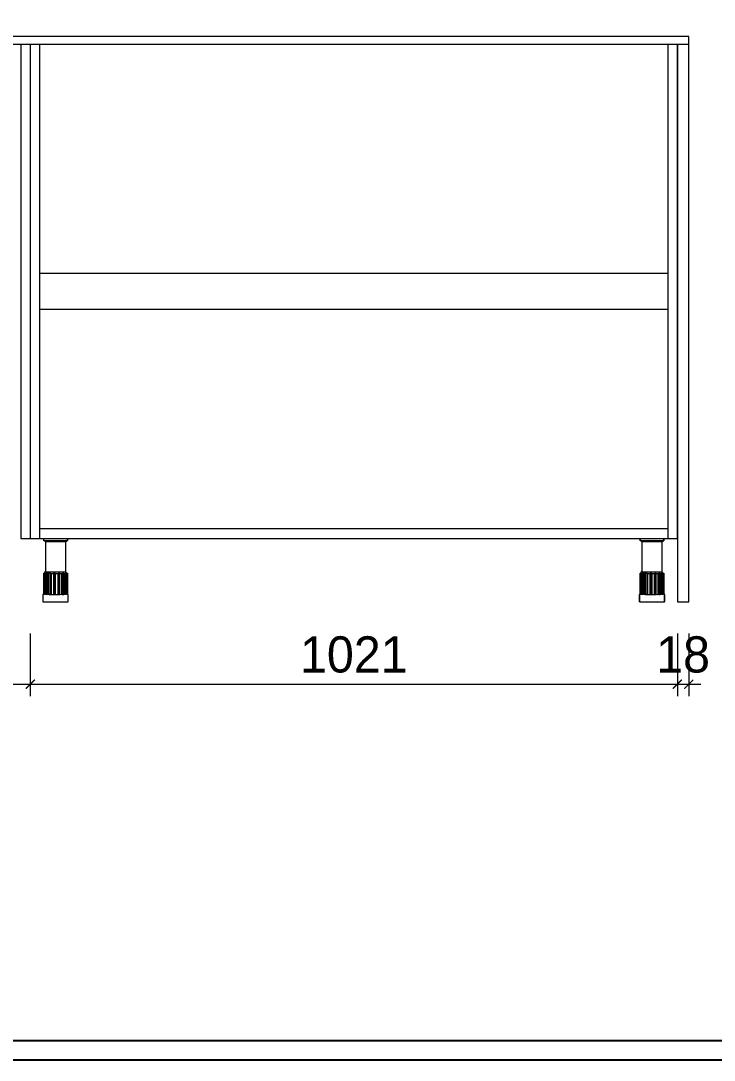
# Model space of a CAD drawing. Header units: millimetres. Extents: x 0 to 21340, y -8338 to -1370.
# Drawn here: x 12714 to 13808, y -8231 to -6591 of the extents above; entities that cross this region are included whole.
import ezdxf

# ---------------------------------------------------------------- set-up
doc = ezdxf.new("R2010")
doc.units = ezdxf.units.MM
for name, color, linetype in [('CAD_  Default', 7, 'Continuous'), ('SH-尺寸标注', 32, 'Continuous'), ('图框', 4, 'Continuous')]:
    doc.layers.add(name, color=color, linetype=linetype)
for name, color, linetype, lineweight in [('DS-定制五金', 2, 'Continuous', 13), ('DS-定制台面', 4, 'Continuous', 13), ('DS-定制柜体', 4, 'Continuous', 13)]:
    doc.layers.add(name, color=color, linetype=linetype, lineweight=lineweight)
doc.styles.get("Standard").update_dxf_attribs({"font": 'GothicA1-Regular.ttf'})
doc.dimstyles.new('D_8_1.4', dxfattribs={"dimtxt": 57.14286, "dimasz": 14.285715, "dimexe": 19.04762, "dimexo": 0, "dimgap": 0, "dimtad": 1, "dimdec": 0, "dimzin": 1, "dimdsep": 46, "dimtxsty": 'Standard', "dimblk": 'ARCHTICK', "dimcen": 0.09, "dimdle": 19.04762, "dimclrd": 32, "dimclre": 32, "dimclrt": 2, "dimadec": 0, "dimazin": 0, "dimtfac": 1, "dimtdec": 4, "dimtix": 1, "dimtmove": 2, "dimatfit": 3, "dimfxl": 80.000002, "dimfxlon": 1, "dimtolj": 1, "dimtzin": 0, "dimlwd": 9, "dimlwe": 9, "dimarcsym": 0})

# ---------------------------------------------------------------- blocks, each defined once
blk = doc.blocks.new('_Frame5385020')
at = {"layer": 'CAD_  Default', "color": 255, "linetype": 'Continuous', "flags": 128}
for points in [[(35.4125, 0.17), (35.4125, -22.83), (0.8017, -22.83), (0.8017, 0.17), (35.4125, 0.17)], [(0.9267, -22.705), (0.9267, 0.045), (31.9125, 0.045), (31.9125, -22.705), (0.9267, -22.705)]]:
    blk.add_lwpolyline(points, dxfattribs=at)
blk = doc.blocks.new('LEGEND_cd907c18e995f2bef2358c58a323bb5a_2d8f7b7b8647498ebbdb1d6c62188c6957ff7034-482c-4562-aea6-2769917f153e')
at = {"layer": 'DS-定制五金', "color": 0, "linetype": 'Continuous', "flags": 128}
for points in [[(55.4, 114.5), (55, 114.8), (24, 114.8), (23.8, 114.6), (23.6, 114.9), (22.7, 115.4), (22.6, 115.5), (21.6, 116.2), (21.5, 116.3), (21.4, 116.2), (21.2, 116.2), (21.2, 119.9), (57.5, 119.9), (57.6, 119.8)], [(58, 119.7), (58, 116.7), (57.8, 116.5), (57.7, 116.4), (57.4, 116.2), (21.6, 116.2), (21.5, 116.3), (21.5, 119.9)], [(23.8, 114.6), (23.8, 67.6), (23.8, 67.6), (23.8, 67.5), (23.9, 67.5), (23.9, 67.5), (23.9, 67.4), (23.9, 67.4), (23.9, 67.4), (24, 67.3), (24, 67.3), (24, 67.3), (24.1, 67.3), (24.1, 67.3), (24.1, 67.2), (24.2, 67.2), (24.2, 67.2), (54.8, 67.2), (55.3, 67.7), (55.4, 67.7)], [(56.8, 64.9), (56.6, 65.2), (55.5, 67.1), (55.4, 67.7), (55.4, 114.5), (55.6, 115.1), (56.1, 115.4), (56.4, 115.5), (56.8, 115.8), (56.9, 115.8), (56.9, 115.8), (56.9, 115.8), (57, 115.8), (57, 115.9), (57, 115.9), (57.1, 115.9), (57.1, 115.9), (57.1, 116), (57.2, 116), (57.2, 116), (57.2, 116.1), (57.2, 116.1), (57.3, 116.1), (57.3, 116.2), (57.3, 116.2)], [(57.8, 116.5), (57.6, 119.8), (57.6, 119.8), (57.6, 119.8), (57.6, 119.8), (57.7, 119.8), (57.7, 119.8), (57.7, 119.8), (57.7, 119.8), (57.7, 119.8), (57.7, 119.8), (57.8, 119.8), (57.8, 119.8), (57.8, 119.8), (57.8, 119.8), (57.8, 119.8), (57.8, 119.8), (57.9, 119.8), (57.9, 119.8), (57.9, 119.8), (57.9, 119.8), (57.9, 119.8), (57.9, 119.8), (57.9, 119.8), (57.9, 119.8), (58, 119.7), (58, 119.7), (58, 119.7), (58, 119.7), (58, 119.7)], [(20.8, 31.8), (20.8, 31.9), (21, 32.2), (21, 64.9), (22.2, 64.9), (22.3, 65), (23.4, 64.8), (23.7, 64.5), (23.7, 32.3), (23.4, 31.9), (23.4, 31.8)], [(22.5, 31.8), (22.5, 31.9), (22.2, 32.1), (22.2, 64.9), (22.3, 65), (22.3, 65.1), (23.7, 67.6), (23.8, 67.6)], [(29.7, 32.2), (30, 32), (31.5, 32), (32, 32.5), (32, 64.6), (31.7, 64.9), (29.8, 64.9), (29.6, 64.7), (29.5, 64.7), (27.1, 64.8), (26.7, 64.8), (26.1, 64.9), (26, 64.8), (24.5, 64.9), (24.4, 64.8), (24.4, 32.2), (25.9, 32.2)], [(25.9, 32.2), (26, 32.5), (26, 64.6), (25.9, 64.8)], [(27.3, 64.7), (27.4, 64.5), (27.4, 32.3), (27.3, 31.9), (26.3, 31.8)], [(29.7, 32.2), (29.6, 64.7)], [(33, 31.8), (33, 64.7), (33.1, 64.8), (35.9, 64.8), (36.2, 64.5), (36.2, 32.2), (36.2, 32.2), (36.1, 32.1), (36.1, 32.1), (36.1, 32), (36.1, 32), (36, 31.9), (36, 31.9), (36, 31.9), (36, 31.8), (36, 31.8)], [(39.1, 32.5), (39.1, 64.6), (38.8, 64.9), (36.6, 64.9), (36.5, 64.8), (36.5, 32.2), (36.5, 32.2), (36.5, 32.2), (36.5, 32.2), (36.6, 32.1), (36.6, 32.1), (36.6, 32.1), (36.6, 32.1), (36.6, 32.1), (36.7, 32.1), (36.7, 32.1), (36.7, 32.1), (36.7, 32.1), (36.7, 32.1), (36.8, 32.1), (36.8, 32), (36.8, 32), (38.6, 32), (39.1, 32.5)], [(39.6, 31.8), (39.6, 64.7), (39.7, 64.8), (42.7, 64.8), (43, 64.5), (43, 32.2), (43, 32.2), (42.9, 32.1), (42.9, 32.1), (42.9, 32), (42.9, 32), (42.8, 31.9), (42.8, 31.9), (42.8, 31.9), (42.8, 31.8), (42.8, 31.8)], [(45.7, 32), (44.1, 32), (43.9, 32.1), (43.8, 32.2), (43.8, 64.8), (43.9, 64.9), (45.9, 64.9), (46.2, 64.7), (46.3, 64.8), (48.9, 64.8), (48.9, 64.8), (48.9, 64.8), (49, 64.8), (49, 64.7), (49, 64.7), (49.1, 64.7), (49.1, 64.7), (49.1, 64.7), (49.1, 64.7), (49.2, 64.7), (49.2, 64.7), (49.2, 64.7), (49.2, 64.7), (49.3, 64.7), (49.3, 64.7), (49.3, 64.7), (49.4, 64.7), (49.4, 64.7), (49.4, 64.8), (49.4, 64.8), (49.5, 64.8), (49.5, 64.8), (49.5, 64.8), (49.5, 64.8), (49.5, 64.8), (49.6, 64.9), (49.6, 64.9), (49.6, 64.9), (50.4, 64.8), (50.5, 64.9), (52.1, 64.9), (52.4, 64.7), (52.5, 64.8), (53.6, 64.8), (53.6, 64.8), (53.7, 64.8), (53.7, 64.8), (53.8, 64.7), (53.8, 64.7), (53.8, 64.7), (53.9, 64.7), (53.9, 64.7), (54, 64.7), (54, 64.7), (54.1, 64.7), (54.1, 64.7), (54.1, 64.7), (54.2, 64.7), (54.2, 64.7), (54.3, 64.8), (54.3, 64.8), (54.3, 64.8), (54.4, 64.8), (54.4, 64.8), (54.5, 64.9), (54.5, 64.9), (54.5, 64.9), (55.1, 64.9), (55.2, 64.8), (56.3, 64.9), (56.6, 64.7), (56.8, 64.9), (57.8, 64.9), (58.1, 64.6), (58.1, 32.5), (57.9, 32), (57.8, 32), (57.4, 31.8), (56.7, 31.8), (56.7, 31.8), (56.7, 31.9), (56.7, 31.9), (56.6, 32), (56.6, 32), (56.6, 32.1), (56.6, 32.1), (56.5, 32.2), (56.5, 32.2), (56.5, 32.2)], [(46.2, 31.8), (46.2, 32.1), (46.1, 32.2), (46.2, 64.7)], [(49.1, 31.9), (49.2, 32.2), (49.2, 64.5), (49.1, 64.7)], [(49.9, 31.8), (50, 31.7), (52.2, 31.7), (52.4, 31.8), (53.8, 31.9), (53.9, 32.2), (53.9, 64.5), (53.8, 64.7)], [(50.3, 32.2), (50.4, 32.4), (50.4, 64.6), (50.3, 64.8)], [(52.4, 31.8), (52.4, 32.1), (52.3, 32.2), (52.4, 64.7)], [(54.8, 31.8), (54.8, 31.9), (55.2, 32.2), (55.3, 32.3), (55.4, 32.5), (55.4, 64.6), (55.3, 64.8)], [(56.5, 32.2), (56.6, 64.7)], [(26.3, 31.8), (26.2, 31.7), (23.5, 31.7), (23.4, 31.8), (22.5, 31.8), (22.4, 31.7), (21, 31.7), (20.8, 31.8), (19.9, 31.7), (19.9, 20), (19.9, 20), (19.9, 20), (19.9, 20), (19.9, 20), (20, 20), (20, 20), (20, 20), (20, 20), (20, 20), (20, 20), (20, 19.9), (20, 19.9), (20.1, 19.9), (20.1, 19.9), (20.1, 19.9), (20.1, 20), (20.1, 20), (20.1, 20), (20.1, 20), (20.1, 20), (20.1, 20), (20.2, 20), (20.2, 20), (20.2, 20), (20.2, 20), (20.2, 20), (20.4, 20), (20.5, 19.9), (58.5, 19.9), (58.8, 20), (59, 20.2), (59, 20.2), (59, 20.2), (59.1, 20.2), (59.1, 20.2), (59.1, 20.2), (59.1, 20.2), (59.2, 20.3), (59.2, 20.3), (59.2, 20.3), (59.2, 20.3), (59.2, 20.3), (59.2, 20.3), (59.3, 20.3), (59.3, 20.4), (59.3, 20.4), (59.3, 20.4), (59.3, 31.5), (59.3, 31.5), (59.3, 31.5), (59.3, 31.5), (59.3, 31.5), (59.3, 31.6), (59.3, 31.6), (59.3, 31.6), (59.2, 31.6), (59.2, 31.6), (59.2, 31.6), (59.2, 31.6), (59.2, 31.6), (59.2, 31.6), (59.2, 31.6), (59.2, 31.6), (59.2, 31.6), (59.1, 31.6), (59.1, 31.7), (59.1, 31.7), (59.1, 31.7), (59.1, 31.7), (59.1, 31.7), (59.1, 31.7), (59, 31.7), (59, 31.7), (59, 31.7), (59, 31.7), (59, 31.7), (59, 31.6), (59, 31.6), (59, 31.6), (58.9, 31.6), (58.9, 31.6), (58.9, 31.6), (58.9, 31.6), (58.9, 31.6), (58.9, 31.6), (57.9, 32)], [(27.3, 31.9), (27.7, 31.7), (29.5, 31.8), (29.5, 31.8), (29.5, 31.9), (29.5, 31.9), (29.6, 32), (29.6, 32), (29.6, 32.1), (29.6, 32.1), (29.7, 32.2), (29.7, 32.2), (29.7, 32.2)], [(29.5, 31.8), (29.7, 31.7), (32.8, 31.7), (33, 31.8), (33.3, 31.7), (35.7, 31.7), (36, 31.8), (36.2, 31.7), (39.4, 31.7), (39.6, 31.8), (39.9, 31.7), (42.5, 31.7), (42.8, 31.8), (43, 31.7), (46, 31.7), (46.2, 31.8), (48.7, 31.7), (49.1, 31.9), (49.9, 31.8), (49.9, 31.8), (49.9, 31.9), (50, 31.9), (50, 32), (50, 32), (50.1, 32), (50.1, 32.1), (50.1, 32.1), (50.2, 32.1), (50.2, 32.1), (50.3, 32.2), (50.3, 32.2), (50.3, 32.2)], [(56.7, 31.8), (56.6, 31.7), (54.9, 31.7), (54.8, 31.8), (53.8, 31.9)], [(59, 20.2), (58.9, 31.6)]]:
    blk.add_lwpolyline(points, dxfattribs=at)
at = {"layer": 'DS-定制五金', "color": 0, "linetype": 'Continuous'}
for centre, major_axis, start_param, end_param in [((25.6, 31.5), (0, 0.775), 5.124061, 5.871514), ((46.3, 31.3), (0, 0.94), 0.223477, 0.703818), ((51.3, 34.1), (0, 2.18), 2.665345, 3.61784), ((56, 33), (0, 0.939), 2.362764, 3.754139)]:
    blk.add_ellipse(centre, major_axis=major_axis, ratio=1, start_param=start_param, end_param=end_param, dxfattribs=at)
blk = doc.blocks.new('LEGEND_cd907c18e995f2bef2358c58a323bb5a_2d8f7b7b8647498ebbdb1d6c62188c6980095819-ae2c-4c76-b587-08b9284c8c44')
at = {"layer": 'DS-定制五金', "color": 0, "linetype": 'Continuous', "flags": 128}
for points in [[(55.4, 114.5), (55, 114.8), (24, 114.8), (23.8, 114.6), (23.6, 114.9), (22.7, 115.4), (22.6, 115.5), (21.6, 116.2), (21.5, 116.3), (21.4, 116.2), (21.2, 116.2), (21.2, 119.9), (57.5, 119.9), (57.6, 119.8)], [(58, 119.7), (58, 116.7), (57.8, 116.5), (57.7, 116.4), (57.4, 116.2), (21.6, 116.2), (21.5, 116.3), (21.5, 119.9)], [(23.8, 114.6), (23.8, 67.6), (23.8, 67.6), (23.8, 67.5), (23.9, 67.5), (23.9, 67.5), (23.9, 67.4), (23.9, 67.4), (23.9, 67.4), (24, 67.3), (24, 67.3), (24, 67.3), (24.1, 67.3), (24.1, 67.3), (24.1, 67.2), (24.2, 67.2), (24.2, 67.2), (54.8, 67.2), (55.3, 67.7), (55.4, 67.7)], [(56.8, 64.9), (56.6, 65.2), (55.5, 67.1), (55.4, 67.7), (55.4, 114.5), (55.6, 115.1), (56.1, 115.4), (56.4, 115.5), (56.8, 115.8), (56.9, 115.8), (56.9, 115.8), (56.9, 115.8), (57, 115.8), (57, 115.9), (57, 115.9), (57.1, 115.9), (57.1, 115.9), (57.1, 116), (57.2, 116), (57.2, 116), (57.2, 116.1), (57.2, 116.1), (57.3, 116.1), (57.3, 116.2), (57.3, 116.2)], [(57.8, 116.5), (57.6, 119.8), (57.6, 119.8), (57.6, 119.8), (57.6, 119.8), (57.7, 119.8), (57.7, 119.8), (57.7, 119.8), (57.7, 119.8), (57.7, 119.8), (57.7, 119.8), (57.8, 119.8), (57.8, 119.8), (57.8, 119.8), (57.8, 119.8), (57.8, 119.8), (57.8, 119.8), (57.9, 119.8), (57.9, 119.8), (57.9, 119.8), (57.9, 119.8), (57.9, 119.8), (57.9, 119.8), (57.9, 119.8), (57.9, 119.8), (58, 119.7), (58, 119.7), (58, 119.7), (58, 119.7), (58, 119.7)], [(20.8, 31.8), (20.8, 31.9), (21, 32.2), (21, 64.9), (22.2, 64.9), (22.3, 65), (23.4, 64.8), (23.7, 64.5), (23.7, 32.3), (23.4, 31.9), (23.4, 31.8)], [(22.5, 31.8), (22.5, 31.9), (22.2, 32.1), (22.2, 64.9), (22.3, 65), (22.3, 65.1), (23.7, 67.6), (23.8, 67.6)], [(29.7, 32.2), (30, 32), (31.5, 32), (32, 32.5), (32, 64.6), (31.7, 64.9), (29.8, 64.9), (29.6, 64.7), (29.5, 64.7), (27.1, 64.8), (26.7, 64.8), (26.1, 64.9), (26, 64.8), (24.5, 64.9), (24.4, 64.8), (24.4, 32.2), (25.9, 32.2)], [(25.9, 32.2), (26, 32.5), (26, 64.6), (25.9, 64.8)], [(27.3, 64.7), (27.4, 64.5), (27.4, 32.3), (27.3, 31.9), (26.3, 31.8)], [(29.7, 32.2), (29.6, 64.7)], [(33, 31.8), (33, 64.7), (33.1, 64.8), (35.9, 64.8), (36.2, 64.5), (36.2, 32.2), (36.2, 32.2), (36.1, 32.1), (36.1, 32.1), (36.1, 32), (36.1, 32), (36, 31.9), (36, 31.9), (36, 31.9), (36, 31.8), (36, 31.8)], [(39.1, 32.5), (39.1, 64.6), (38.8, 64.9), (36.6, 64.9), (36.5, 64.8), (36.5, 32.2), (36.5, 32.2), (36.5, 32.2), (36.5, 32.2), (36.6, 32.1), (36.6, 32.1), (36.6, 32.1), (36.6, 32.1), (36.6, 32.1), (36.7, 32.1), (36.7, 32.1), (36.7, 32.1), (36.7, 32.1), (36.7, 32.1), (36.8, 32.1), (36.8, 32), (36.8, 32), (38.6, 32), (39.1, 32.5)], [(39.6, 31.8), (39.6, 64.7), (39.7, 64.8), (42.7, 64.8), (43, 64.5), (43, 32.2), (43, 32.2), (42.9, 32.1), (42.9, 32.1), (42.9, 32), (42.9, 32), (42.8, 31.9), (42.8, 31.9), (42.8, 31.9), (42.8, 31.8), (42.8, 31.8)], [(45.7, 32), (44.1, 32), (43.9, 32.1), (43.8, 32.2), (43.8, 64.8), (43.9, 64.9), (45.9, 64.9), (46.2, 64.7), (46.3, 64.8), (48.9, 64.8), (48.9, 64.8), (48.9, 64.8), (49, 64.8), (49, 64.7), (49, 64.7), (49.1, 64.7), (49.1, 64.7), (49.1, 64.7), (49.1, 64.7), (49.2, 64.7), (49.2, 64.7), (49.2, 64.7), (49.2, 64.7), (49.3, 64.7), (49.3, 64.7), (49.3, 64.7), (49.4, 64.7), (49.4, 64.7), (49.4, 64.8), (49.4, 64.8), (49.5, 64.8), (49.5, 64.8), (49.5, 64.8), (49.5, 64.8), (49.5, 64.8), (49.6, 64.9), (49.6, 64.9), (49.6, 64.9), (50.4, 64.8), (50.5, 64.9), (52.1, 64.9), (52.4, 64.7), (52.5, 64.8), (53.6, 64.8), (53.6, 64.8), (53.7, 64.8), (53.7, 64.8), (53.8, 64.7), (53.8, 64.7), (53.8, 64.7), (53.9, 64.7), (53.9, 64.7), (54, 64.7), (54, 64.7), (54.1, 64.7), (54.1, 64.7), (54.1, 64.7), (54.2, 64.7), (54.2, 64.7), (54.3, 64.8), (54.3, 64.8), (54.3, 64.8), (54.4, 64.8), (54.4, 64.8), (54.5, 64.9), (54.5, 64.9), (54.5, 64.9), (55.1, 64.9), (55.2, 64.8), (56.3, 64.9), (56.6, 64.7), (56.8, 64.9), (57.8, 64.9), (58.1, 64.6), (58.1, 32.5), (57.9, 32), (57.8, 32), (57.4, 31.8), (56.7, 31.8), (56.7, 31.8), (56.7, 31.9), (56.7, 31.9), (56.6, 32), (56.6, 32), (56.6, 32.1), (56.6, 32.1), (56.5, 32.2), (56.5, 32.2), (56.5, 32.2)], [(46.2, 31.8), (46.2, 32.1), (46.1, 32.2), (46.2, 64.7)], [(49.1, 31.9), (49.2, 32.2), (49.2, 64.5), (49.1, 64.7)], [(49.9, 31.8), (50, 31.7), (52.2, 31.7), (52.4, 31.8), (53.8, 31.9), (53.9, 32.2), (53.9, 64.5), (53.8, 64.7)], [(50.3, 32.2), (50.4, 32.4), (50.4, 64.6), (50.3, 64.8)], [(52.4, 31.8), (52.4, 32.1), (52.3, 32.2), (52.4, 64.7)], [(54.8, 31.8), (54.8, 31.9), (55.2, 32.2), (55.3, 32.3), (55.4, 32.5), (55.4, 64.6), (55.3, 64.8)], [(56.5, 32.2), (56.6, 64.7)], [(26.3, 31.8), (26.2, 31.7), (23.5, 31.7), (23.4, 31.8), (22.5, 31.8), (22.4, 31.7), (21, 31.7), (20.8, 31.8), (19.9, 31.7), (19.9, 20), (19.9, 20), (19.9, 20), (19.9, 20), (19.9, 20), (20, 20), (20, 20), (20, 20), (20, 20), (20, 20), (20, 20), (20, 19.9), (20, 19.9), (20.1, 19.9), (20.1, 19.9), (20.1, 19.9), (20.1, 20), (20.1, 20), (20.1, 20), (20.1, 20), (20.1, 20), (20.1, 20), (20.2, 20), (20.2, 20), (20.2, 20), (20.2, 20), (20.2, 20), (20.4, 20), (20.5, 19.9), (58.5, 19.9), (58.8, 20), (59, 20.2), (59, 20.2), (59, 20.2), (59.1, 20.2), (59.1, 20.2), (59.1, 20.2), (59.1, 20.2), (59.2, 20.3), (59.2, 20.3), (59.2, 20.3), (59.2, 20.3), (59.2, 20.3), (59.2, 20.3), (59.3, 20.3), (59.3, 20.4), (59.3, 20.4), (59.3, 20.4), (59.3, 31.5), (59.3, 31.5), (59.3, 31.5), (59.3, 31.5), (59.3, 31.5), (59.3, 31.6), (59.3, 31.6), (59.3, 31.6), (59.2, 31.6), (59.2, 31.6), (59.2, 31.6), (59.2, 31.6), (59.2, 31.6), (59.2, 31.6), (59.2, 31.6), (59.2, 31.6), (59.2, 31.6), (59.1, 31.6), (59.1, 31.7), (59.1, 31.7), (59.1, 31.7), (59.1, 31.7), (59.1, 31.7), (59.1, 31.7), (59, 31.7), (59, 31.7), (59, 31.7), (59, 31.7), (59, 31.7), (59, 31.6), (59, 31.6), (59, 31.6), (58.9, 31.6), (58.9, 31.6), (58.9, 31.6), (58.9, 31.6), (58.9, 31.6), (58.9, 31.6), (57.9, 32)], [(27.3, 31.9), (27.7, 31.7), (29.5, 31.8), (29.5, 31.8), (29.5, 31.9), (29.5, 31.9), (29.6, 32), (29.6, 32), (29.6, 32.1), (29.6, 32.1), (29.7, 32.2), (29.7, 32.2), (29.7, 32.2)], [(29.5, 31.8), (29.7, 31.7), (32.8, 31.7), (33, 31.8), (33.3, 31.7), (35.7, 31.7), (36, 31.8), (36.2, 31.7), (39.4, 31.7), (39.6, 31.8), (39.9, 31.7), (42.5, 31.7), (42.8, 31.8), (43, 31.7), (46, 31.7), (46.2, 31.8), (48.7, 31.7), (49.1, 31.9), (49.9, 31.8), (49.9, 31.8), (49.9, 31.9), (50, 31.9), (50, 32), (50, 32), (50.1, 32), (50.1, 32.1), (50.1, 32.1), (50.2, 32.1), (50.2, 32.1), (50.3, 32.2), (50.3, 32.2), (50.3, 32.2)], [(56.7, 31.8), (56.6, 31.7), (54.9, 31.7), (54.8, 31.8), (53.8, 31.9)], [(59, 20.2), (58.9, 31.6)]]:
    blk.add_lwpolyline(points, dxfattribs=at)
at = {"layer": 'DS-定制五金', "color": 0, "linetype": 'Continuous'}
for centre, major_axis, start_param, end_param in [((25.6, 31.5), (0, 0.775), 5.124061, 5.871514), ((46.3, 31.3), (0, 0.94), 0.223477, 0.703818), ((51.3, 34.1), (0, 2.18), 2.665345, 3.61784), ((56, 33), (0, 0.939), 2.362764, 3.754139)]:
    blk.add_ellipse(centre, major_axis=major_axis, ratio=1, start_param=start_param, end_param=end_param, dxfattribs=at)
blk = doc.blocks.new('LEGEND_cd907c18e995f2bef2358c58a323bb5a_2d8f7b7b8647498ebbdb1d6c62188c69')
at = {"layer": 'DS-定制五金', "color": 0, "linetype": 'Continuous'}
blk.add_line((20.2, 20), (20.2, 31.7), dxfattribs=at)
at = {"layer": 'DS-定制五金', "color": 0, "linetype": 'Continuous', "flags": 128}
for points in [[(55.4, 114.5), (55, 114.8), (24, 114.8), (23.8, 114.6), (23.6, 114.9), (22.7, 115.4), (22.6, 115.5), (21.6, 116.2), (21.5, 116.3), (21.4, 116.2), (21.2, 116.2), (21.2, 119.9), (57.5, 119.9), (57.6, 119.8)], [(58, 119.7), (58, 116.7), (57.8, 116.5), (57.7, 116.4), (57.4, 116.2), (21.6, 116.2), (21.5, 116.3), (21.5, 119.9)], [(23.8, 114.6), (23.8, 67.6), (23.8, 67.6), (23.8, 67.5), (23.9, 67.5), (23.9, 67.5), (23.9, 67.4), (23.9, 67.4), (23.9, 67.4), (24, 67.3), (24, 67.3), (24, 67.3), (24.1, 67.3), (24.1, 67.3), (24.1, 67.2), (24.2, 67.2), (24.2, 67.2), (54.8, 67.2), (55.3, 67.7), (55.4, 67.7)], [(56.8, 64.9), (56.6, 65.2), (55.5, 67.1), (55.4, 67.7), (55.4, 114.5), (55.6, 115.1), (56.1, 115.4), (56.4, 115.5), (56.8, 115.8), (56.9, 115.8), (56.9, 115.8), (56.9, 115.8), (57, 115.8), (57, 115.9), (57, 115.9), (57.1, 115.9), (57.1, 115.9), (57.1, 116), (57.2, 116), (57.2, 116), (57.2, 116.1), (57.2, 116.1), (57.3, 116.1), (57.3, 116.2), (57.3, 116.2)], [(57.8, 116.5), (57.6, 119.8), (57.6, 119.8), (57.6, 119.8), (57.6, 119.8), (57.7, 119.8), (57.7, 119.8), (57.7, 119.8), (57.7, 119.8), (57.7, 119.8), (57.7, 119.8), (57.8, 119.8), (57.8, 119.8), (57.8, 119.8), (57.8, 119.8), (57.8, 119.8), (57.8, 119.8), (57.9, 119.8), (57.9, 119.8), (57.9, 119.8), (57.9, 119.8), (57.9, 119.8), (57.9, 119.8), (57.9, 119.8), (57.9, 119.8), (58, 119.7), (58, 119.7), (58, 119.7), (58, 119.7), (58, 119.7)], [(20.8, 31.8), (20.8, 31.9), (21, 32.2), (21, 64.9), (22.2, 64.9), (22.3, 65), (23.4, 64.8), (23.7, 64.5), (23.7, 32.3), (23.4, 31.9), (23.4, 31.8)], [(22.5, 31.8), (22.5, 31.9), (22.2, 32.1), (22.2, 64.9), (22.3, 65), (22.3, 65.1), (23.7, 67.6), (23.8, 67.6)], [(29.7, 32.2), (30, 32), (31.5, 32), (32, 32.5), (32, 64.6), (31.7, 64.9), (29.8, 64.9), (29.6, 64.7), (29.5, 64.7), (27.1, 64.8), (26.7, 64.8), (26.1, 64.9), (26, 64.8), (24.5, 64.9), (24.4, 64.8), (24.4, 32.2), (25.9, 32.2)], [(25.9, 32.2), (26, 32.5), (26, 64.6), (25.9, 64.8)], [(27.3, 64.7), (27.4, 64.5), (27.4, 32.3), (27.3, 31.9), (26.3, 31.8)], [(29.7, 32.2), (29.6, 64.7)], [(33, 31.8), (33, 64.7), (33.1, 64.8), (35.9, 64.8), (36.2, 64.5), (36.2, 32.2), (36.2, 32.2), (36.1, 32.1), (36.1, 32.1), (36.1, 32), (36.1, 32), (36, 31.9), (36, 31.9), (36, 31.9), (36, 31.8), (36, 31.8)], [(39.1, 32.5), (39.1, 64.6), (38.8, 64.9), (36.6, 64.9), (36.5, 64.8), (36.5, 32.2), (36.5, 32.2), (36.5, 32.2), (36.5, 32.2), (36.6, 32.1), (36.6, 32.1), (36.6, 32.1), (36.6, 32.1), (36.6, 32.1), (36.7, 32.1), (36.7, 32.1), (36.7, 32.1), (36.7, 32.1), (36.7, 32.1), (36.8, 32.1), (36.8, 32), (36.8, 32), (38.6, 32), (39.1, 32.5)], [(39.6, 31.8), (39.6, 64.7), (39.7, 64.8), (42.7, 64.8), (43, 64.5), (43, 32.2), (43, 32.2), (42.9, 32.1), (42.9, 32.1), (42.9, 32), (42.9, 32), (42.8, 31.9), (42.8, 31.9), (42.8, 31.9), (42.8, 31.8), (42.8, 31.8)], [(45.7, 32), (44.1, 32), (43.9, 32.1), (43.8, 32.2), (43.8, 64.8), (43.9, 64.9), (45.9, 64.9), (46.2, 64.7), (46.3, 64.8), (48.9, 64.8), (48.9, 64.8), (48.9, 64.8), (49, 64.8), (49, 64.7), (49, 64.7), (49.1, 64.7), (49.1, 64.7), (49.1, 64.7), (49.1, 64.7), (49.2, 64.7), (49.2, 64.7), (49.2, 64.7), (49.2, 64.7), (49.3, 64.7), (49.3, 64.7), (49.3, 64.7), (49.4, 64.7), (49.4, 64.7), (49.4, 64.8), (49.4, 64.8), (49.5, 64.8), (49.5, 64.8), (49.5, 64.8), (49.5, 64.8), (49.5, 64.8), (49.6, 64.9), (49.6, 64.9), (49.6, 64.9), (50.4, 64.8), (50.5, 64.9), (52.1, 64.9), (52.4, 64.7), (52.5, 64.8), (53.6, 64.8), (53.6, 64.8), (53.7, 64.8), (53.7, 64.8), (53.8, 64.7), (53.8, 64.7), (53.8, 64.7), (53.9, 64.7), (53.9, 64.7), (54, 64.7), (54, 64.7), (54.1, 64.7), (54.1, 64.7), (54.1, 64.7), (54.2, 64.7), (54.2, 64.7), (54.3, 64.8), (54.3, 64.8), (54.3, 64.8), (54.4, 64.8), (54.4, 64.8), (54.5, 64.9), (54.5, 64.9), (54.5, 64.9), (55.1, 64.9), (55.2, 64.8), (56.3, 64.9), (56.6, 64.7), (56.8, 64.9), (57.8, 64.9), (58.1, 64.6), (58.1, 32.5), (57.9, 32), (57.8, 32), (57.4, 31.8), (56.7, 31.8), (56.7, 31.8), (56.7, 31.9), (56.7, 31.9), (56.6, 32), (56.6, 32), (56.6, 32.1), (56.6, 32.1), (56.5, 32.2), (56.5, 32.2), (56.5, 32.2)], [(46.2, 31.8), (46.2, 32.1), (46.1, 32.2), (46.2, 64.7)], [(49.1, 31.9), (49.2, 32.2), (49.2, 64.5), (49.1, 64.7)], [(49.9, 31.8), (50, 31.7), (52.2, 31.7), (52.4, 31.8), (53.8, 31.9), (53.9, 32.2), (53.9, 64.5), (53.8, 64.7)], [(50.3, 32.2), (50.4, 32.4), (50.4, 64.6), (50.3, 64.8)], [(52.4, 31.8), (52.4, 32.1), (52.3, 32.2), (52.4, 64.7)], [(54.8, 31.8), (54.8, 31.9), (55.2, 32.2), (55.3, 32.3), (55.4, 32.5), (55.4, 64.6), (55.3, 64.8)], [(56.5, 32.2), (56.6, 64.7)], [(26.3, 31.8), (26.2, 31.7), (23.5, 31.7), (23.4, 31.8), (22.5, 31.8), (22.4, 31.7), (21, 31.7), (20.8, 31.8), (19.9, 31.7), (19.9, 20), (19.9, 20), (19.9, 20), (19.9, 20), (19.9, 20), (20, 20), (20, 20), (20, 20), (20, 20), (20, 20), (20, 20), (20, 19.9), (20, 19.9), (20.1, 19.9), (20.1, 19.9), (20.1, 19.9), (20.1, 20), (20.1, 20), (20.1, 20), (20.1, 20), (20.1, 20), (20.1, 20), (20.2, 20), (20.2, 20), (20.2, 20), (20.2, 20), (20.2, 20), (20.4, 20), (20.5, 19.9), (58.5, 19.9), (58.8, 20), (59, 20.2), (59, 20.2), (59, 20.2), (59.1, 20.2), (59.1, 20.2), (59.1, 20.2), (59.1, 20.2), (59.2, 20.3), (59.2, 20.3), (59.2, 20.3), (59.2, 20.3), (59.2, 20.3), (59.2, 20.3), (59.3, 20.3), (59.3, 20.4), (59.3, 20.4), (59.3, 20.4), (59.3, 31.5), (59.3, 31.5), (59.3, 31.5), (59.3, 31.5), (59.3, 31.5), (59.3, 31.6), (59.3, 31.6), (59.3, 31.6), (59.2, 31.6), (59.2, 31.6), (59.2, 31.6), (59.2, 31.6), (59.2, 31.6), (59.2, 31.6), (59.2, 31.6), (59.2, 31.6), (59.2, 31.6), (59.1, 31.6), (59.1, 31.7), (59.1, 31.7), (59.1, 31.7), (59.1, 31.7), (59.1, 31.7), (59.1, 31.7), (59, 31.7), (59, 31.7), (59, 31.7), (59, 31.7), (59, 31.7), (59, 31.6), (59, 31.6), (59, 31.6), (58.9, 31.6), (58.9, 31.6), (58.9, 31.6), (58.9, 31.6), (58.9, 31.6), (58.9, 31.6), (57.9, 32)], [(27.3, 31.9), (27.7, 31.7), (29.5, 31.8), (29.5, 31.8), (29.5, 31.9), (29.5, 31.9), (29.6, 32), (29.6, 32), (29.6, 32.1), (29.6, 32.1), (29.7, 32.2), (29.7, 32.2), (29.7, 32.2)], [(29.5, 31.8), (29.7, 31.7), (32.8, 31.7), (33, 31.8), (33.3, 31.7), (35.7, 31.7), (36, 31.8), (36.2, 31.7), (39.4, 31.7), (39.6, 31.8), (39.9, 31.7), (42.5, 31.7), (42.8, 31.8), (43, 31.7), (46, 31.7), (46.2, 31.8), (48.7, 31.7), (49.1, 31.9), (49.9, 31.8), (49.9, 31.8), (49.9, 31.9), (50, 31.9), (50, 32), (50, 32), (50.1, 32), (50.1, 32.1), (50.1, 32.1), (50.2, 32.1), (50.2, 32.1), (50.3, 32.2), (50.3, 32.2), (50.3, 32.2)], [(56.7, 31.8), (56.6, 31.7), (54.9, 31.7), (54.8, 31.8), (53.8, 31.9)], [(59, 20.2), (58.9, 31.6)]]:
    blk.add_lwpolyline(points, dxfattribs=at)
at = {"layer": 'DS-定制五金', "color": 0, "linetype": 'Continuous'}
for centre, radius, start, end in [((25.6, 31.5), 0.775, 23.5871, 66.4129), ((46.3, 31.3), 0.94, 102.8043, 130.3258), ((51.3, 34.1), 2.18, 242.713, 297.287), ((56, 33), 0.939, 225.3764, 305.0963)]:
    blk.add_arc(centre, radius, start, end, dxfattribs=at)
blk = doc.blocks.new('_ArchTick')
at = {"color": 0, "linetype": 'ByBlock', "const_width": 0.15}
blk.add_lwpolyline([(-0.5, -0.5), (0.5, 0.5)], dxfattribs=at)
blk = doc.blocks.new('*D65')
at = {"layer": 'Defpoints', "color": 0}
for p in [(12728.6, -7557.6), (13749.6, -7557.6), (13749.6, -7637.6)]:
    blk.add_point(p, dxfattribs=at)
at = {"layer": 'SH-尺寸标注', "color": 32, "linetype": 'Continuous', "lineweight": 9}
for p, q in [((12728.6, -7557.6), (12728.6, -7656.6)), ((13749.6, -7557.6), (13749.6, -7656.6)), ((12709.6, -7637.6), (13768.7, -7637.6))]:
    blk.add_line(p, q, dxfattribs=at)
at = {"layer": 'SH-尺寸标注', "color": 32, "lineweight": 9, "xscale": 14.28571493455343, "yscale": 14.28571493455343, "zscale": 14.28571493455343, "rotation": 180}
blk.add_blockref('_ArchTick', (12728.6, -7637.6), dxfattribs=at)
at = {"layer": 'SH-尺寸标注', "color": 32, "lineweight": 9, "xscale": 14.28571493455343, "yscale": 14.28571493455343, "zscale": 14.28571493455343}
blk.add_blockref('_ArchTick', (13749.6, -7637.6), dxfattribs=at)
at = {"layer": 'SH-尺寸标注', "color": 2, "insert": (13239.1, -7591), "char_height": 57.14, "attachment_point": 5}
blk.add_mtext('\\A1;1021', dxfattribs=at)
blk = doc.blocks.new('*D64')
at = {"layer": 'Defpoints', "color": 0}
for p in [(11707.6, -7557.6), (12728.6, -7557.6), (12728.6, -7637.6)]:
    blk.add_point(p, dxfattribs=at)
at = {"layer": 'SH-尺寸标注', "color": 32, "linetype": 'Continuous', "lineweight": 9}
for p, q in [((11707.6, -7557.6), (11707.6, -7656.6)), ((12728.6, -7557.6), (12728.6, -7656.6)), ((11688.6, -7637.6), (12747.7, -7637.6))]:
    blk.add_line(p, q, dxfattribs=at)
at = {"layer": 'SH-尺寸标注', "color": 32, "lineweight": 9, "xscale": 14.28571493455343, "yscale": 14.28571493455343, "zscale": 14.28571493455343, "rotation": 180}
blk.add_blockref('_ArchTick', (11707.6, -7637.6), dxfattribs=at)
at = {"layer": 'SH-尺寸标注', "color": 32, "lineweight": 9, "xscale": 14.28571493455343, "yscale": 14.28571493455343, "zscale": 14.28571493455343}
blk.add_blockref('_ArchTick', (12728.6, -7637.6), dxfattribs=at)
at = {"layer": 'SH-尺寸标注', "color": 2, "insert": (12218.1, -7591), "char_height": 57.14, "attachment_point": 5}
blk.add_mtext('\\A1;1021', dxfattribs=at)
blk = doc.blocks.new('*D62')
at = {"layer": 'Defpoints', "color": 0}
for p in [(13749.6, -7557.6), (13767.6, -7557.6), (13767.6, -7637.6)]:
    blk.add_point(p, dxfattribs=at)
at = {"layer": 'SH-尺寸标注', "color": 32, "linetype": 'Continuous', "lineweight": 9}
for p, q in [((13749.6, -7557.6), (13749.6, -7656.6)), ((13767.6, -7557.6), (13767.6, -7656.6)), ((13730.6, -7637.6), (13786.7, -7637.6))]:
    blk.add_line(p, q, dxfattribs=at)
at = {"layer": 'SH-尺寸标注', "color": 32, "lineweight": 9, "xscale": 14.28571493455343, "yscale": 14.28571493455343, "zscale": 14.28571493455343, "rotation": 180}
blk.add_blockref('_ArchTick', (13749.6, -7637.6), dxfattribs=at)
at = {"layer": 'SH-尺寸标注', "color": 32, "lineweight": 9, "xscale": 14.28571493455343, "yscale": 14.28571493455343, "zscale": 14.28571493455343}
blk.add_blockref('_ArchTick', (13767.6, -7637.6), dxfattribs=at)
at = {"layer": 'SH-尺寸标注', "color": 2, "insert": (13758.6, -7591), "char_height": 57.14, "attachment_point": 5}
blk.add_mtext('\\A1;18', dxfattribs=at)

msp = doc.modelspace()

# ---------------------------------------------------------------- linework, layer by layer
at = {"layer": 'DS-定制台面', "color": 255, "linetype": 'Continuous'}
for p, q in [((13767.6, -6615.6), (11707.6, -6615.6)), ((13767.6, -6627.6), (13767.6, -6615.6)), ((11707.6, -6627.6), (13767.6, -6627.6))]:
    msp.add_line(p, q, dxfattribs=at)
at = {"layer": 'DS-定制柜体', "color": 255, "linetype": 'Continuous'}
for p, q in [((12713.6, -6627.6), (12713.6, -7407.6)), ((12728.6, -6627.6), (12728.6, -7407.6)), ((12743.6, -7407.6), (12743.6, -6627.6)), ((13734.6, -6627.6), (13734.6, -7407.6)), ((13749.6, -6627.6), (13749.6, -7507.6)), ((13749.6, -7407.6), (13749.6, -6627.6)), ((13767.6, -7507.6), (13767.6, -6627.6)), ((13734.6, -6673.6), (13734.6, -6673.6)), ((13734.6, -6688.6), (13734.6, -6688.6)), ((13734.6, -6989.6), (12743.6, -6989.6)), ((13734.6, -7010.1), (13734.6, -7010.1)), ((13734.6, -7025.1), (13734.6, -7025.1)), ((12743.6, -7045.6), (13734.6, -7045.6)), ((13734.6, -7392.6), (12743.6, -7392.6)), ((13229.1, -7392.6), (13229.1, -7392.6)), ((13249.1, -7392.6), (13249.1, -7392.6)), ((12713.6, -7407.6), (12728.6, -7407.6)), ((12728.6, -7407.6), (12743.6, -7407.6)), ((12743.6, -7407.6), (13734.6, -7407.6)), ((13734.6, -7407.6), (13749.6, -7407.6)), ((13749.6, -7507.6), (13767.6, -7507.6))]:
    msp.add_line(p, q, dxfattribs=at)

# ---------------------------------------------------------------- block references
at = {"layer": 'DS-定制五金', "color": 7, "xscale": 1.015228426395939, "yscale": 0.9999999389648474}
for name, p in [('LEGEND_cd907c18e995f2bef2358c58a323bb5a_2d8f7b7b8647498ebbdb1d6c62188c6980095819-ae2c-4c76-b587-08b9284c8c44', (12728.4, -7527.5)), ('LEGEND_cd907c18e995f2bef2358c58a323bb5a_2d8f7b7b8647498ebbdb1d6c62188c69', (12728.4, -7527.5)), ('LEGEND_cd907c18e995f2bef2358c58a323bb5a_2d8f7b7b8647498ebbdb1d6c62188c6957ff7034-482c-4562-aea6-2769917f153e', (13669.4, -7527.5)), ('LEGEND_cd907c18e995f2bef2358c58a323bb5a_2d8f7b7b8647498ebbdb1d6c62188c69', (13669.4, -7527.5))]:
    msp.add_blockref(name, p, dxfattribs=at)
at = {"layer": '图框', "color": 7, "xscale": 242.6982421875, "yscale": 242.6982421875}
msp.add_blockref('_Frame5385020', (8585.4, -2690.2), dxfattribs=at)

# ---------------------------------------------------------------- dimensions: what is measured, and where the dimension line sits
at = {"layer": 'SH-尺寸标注', "color": 32, "linetype": 'Continuous'}
for base, p1, p2, picture, middle in [((12728.6, -7637.6), (11707.6, -7557.6), (12728.6, -7557.6), '*D64', (12218.1, -7591)), ((13749.6, -7637.6), (12728.6, -7557.6), (13749.6, -7557.6), '*D65', (13239.1, -7591)), ((13767.6, -7637.6), (13749.6, -7557.6), (13767.6, -7557.6), '*D62', (13758.6, -7591))]:
    dim = msp.add_linear_dim(base=base, p1=p1, p2=p2, dimstyle='D_8_1.4', override={"dimscale": 1, "dimclrt": 2}, dxfattribs=at)
    dim.commit()
    dim.dimension.update_dxf_attribs({"geometry": picture, "text_midpoint": middle, "dimtype": 160})

doc.saveas('drawing.dxf')
